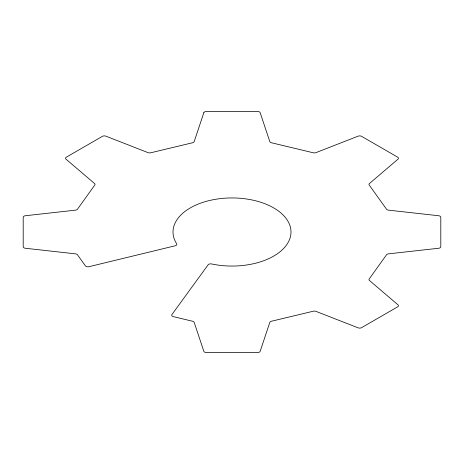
<?xml version="1.0" encoding="UTF-8"?>
<svg xmlns="http://www.w3.org/2000/svg" width="464" height="464" viewBox="0 0 464 464"><rect width="100%" height="100%" fill="white"/><g stroke="black" fill="none" stroke-linecap="round" stroke-linejoin="round"><path stroke-width="0.7" d="M203.829 112.711L194.172 141.624A2.697 1.554 0 0 1 192.554 142.767L150.609 152.801A2.697 1.554 0 0 1 148.062 152.65L105.821 136.149A2.697 1.554 0 0 0 102.405 136.341L66.311 157.18A2.697 1.554 0 0 0 65.981 159.152L94.563 183.541A2.697 1.554 0 0 1 94.818 185.008L77.447 209.223A2.697 1.554 0 0 1 75.464 210.157L25.387 215.737A2.697 1.554 0 0 0 23.2 217.268L23.2 246.732A2.697 1.554 0 0 0 25.387 248.263L75.464 253.843A2.697 1.554 0 0 1 77.447 254.777L85.399 265.866A2.697 1.554 0 0 0 88.937 266.701L175.189 245.781A2.697 1.554 0 0 0 176.668 243.809A58.986 34.058 0 0 1 225.057 198.18A58.986 34.058 0 0 1 290.58 236.008A58.986 34.058 0 0 1 211.549 263.946A2.697 1.554 0 0 0 208.127 264.799L171.895 314.598A2.697 1.554 0 0 0 173.345 316.639L192.554 321.233A2.697 1.554 0 0 1 194.172 322.376L203.829 351.289A2.697 1.554 0 0 0 206.48 352.547L257.52 352.547A2.697 1.554 0 0 0 260.171 351.289L269.828 322.376A2.697 1.554 0 0 1 271.446 321.233L313.391 311.199A2.697 1.554 0 0 1 315.938 311.35L358.179 327.851A2.697 1.554 0 0 0 361.595 327.659L397.689 306.82A2.697 1.554 0 0 0 398.019 304.848L369.437 280.459A2.697 1.554 0 0 1 369.182 278.992L386.553 254.777A2.697 1.554 0 0 1 388.536 253.843L438.613 248.263A2.697 1.554 0 0 0 440.8 246.732L440.8 217.268A2.697 1.554 0 0 0 438.613 215.737L388.536 210.157A2.697 1.554 0 0 1 386.553 209.223L369.182 185.008A2.697 1.554 0 0 1 369.437 183.541L398.019 159.152A2.697 1.554 0 0 0 397.689 157.18L361.595 136.341A2.697 1.554 0 0 0 358.179 136.149L315.938 152.65A2.697 1.554 0 0 1 313.391 152.801L271.446 142.767A2.697 1.554 0 0 1 269.828 141.624L260.171 112.711A2.697 1.554 0 0 0 257.52 111.453L206.48 111.453A2.697 1.554 0 0 0 203.829 112.711"/></g></svg>
